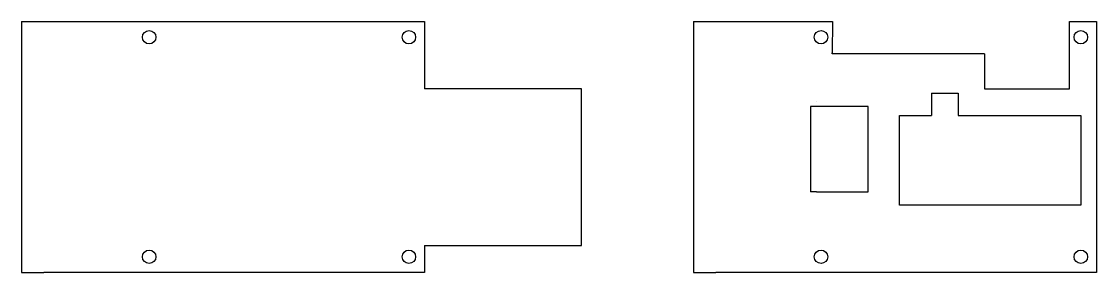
# Model space of a CAD drawing. Header units: millimetres. Extents: x -110 to 130, y 4 to 60.
import ezdxf

# ---------------------------------------------------------------- set-up
doc = ezdxf.new("R2010")
doc.units = ezdxf.units.MM
doc.layers.add('front', color=3, linetype='Continuous', true_color=0x00ff00)

msp = doc.modelspace()

# ---------------------------------------------------------------- linework, layer by layer
at = {"layer": 'front'}
for p, q in [((-110, 60), (-110, 4)), ((-110, 60), (-105, 60)), ((-105, 60), (-20, 60)), ((-20, 60), (-20, 45)), ((40, 60), (45, 60)), ((40, 60), (40, 4)), ((124, 60), (130, 60)), ((130, 60), (130, 4)), ((45, 60), (71.04, 60)), ((71.04, 60), (71.02, 53)), ((124, 45), (124, 60)), ((71.02, 52.81), (71.02, 53)), ((105, 52.81), (71.02, 52.81)), ((105, 52.81), (105, 45)), ((15, 45), (-20, 45)), ((15, 10), (15, 45)), ((93.14, 44.01), (93.14, 39)), ((93.14, 44.01), (99.14, 44.01)), ((99.14, 44.01), (99.14, 39)), ((105, 45), (124, 45)), ((66.14, 41.01), (66.14, 22)), ((67.59, 41), (66.14, 41)), ((67.5, 42.2), (67.5, 42.2)), ((67.5, 42.2), (67.5, 42.2)), ((79, 41), (67.5, 41)), ((79, 22), (79, 41)), ((86, 19), (86, 39)), ((86, 39), (93.14, 39)), ((99.14, 39), (126.5, 39)), ((126.5, 39), (126.5, 19)), ((67.5, 22), (66.14, 22)), ((67.5, 22), (79, 22)), ((126.5, 19), (86, 19)), ((-20, 10), (15, 10)), ((-20, 10), (-20, 4)), ((-110, 4), (-105, 4)), ((-20, 4), (-105, 4)), ((40, 4), (45, 4)), ((130, 4), (45, 4))]:
    msp.add_line(p, q, dxfattribs=at)
for centre in [(-81.5, 56.5), (-23.5, 56.5), (68.5, 56.5), (126.5, 56.5), (-81.5, 7.5), (-23.5, 7.5), (68.5, 7.5), (126.5, 7.5)]:
    msp.add_circle(centre, 1.5, dxfattribs=at)

doc.saveas('drawing.dxf')
